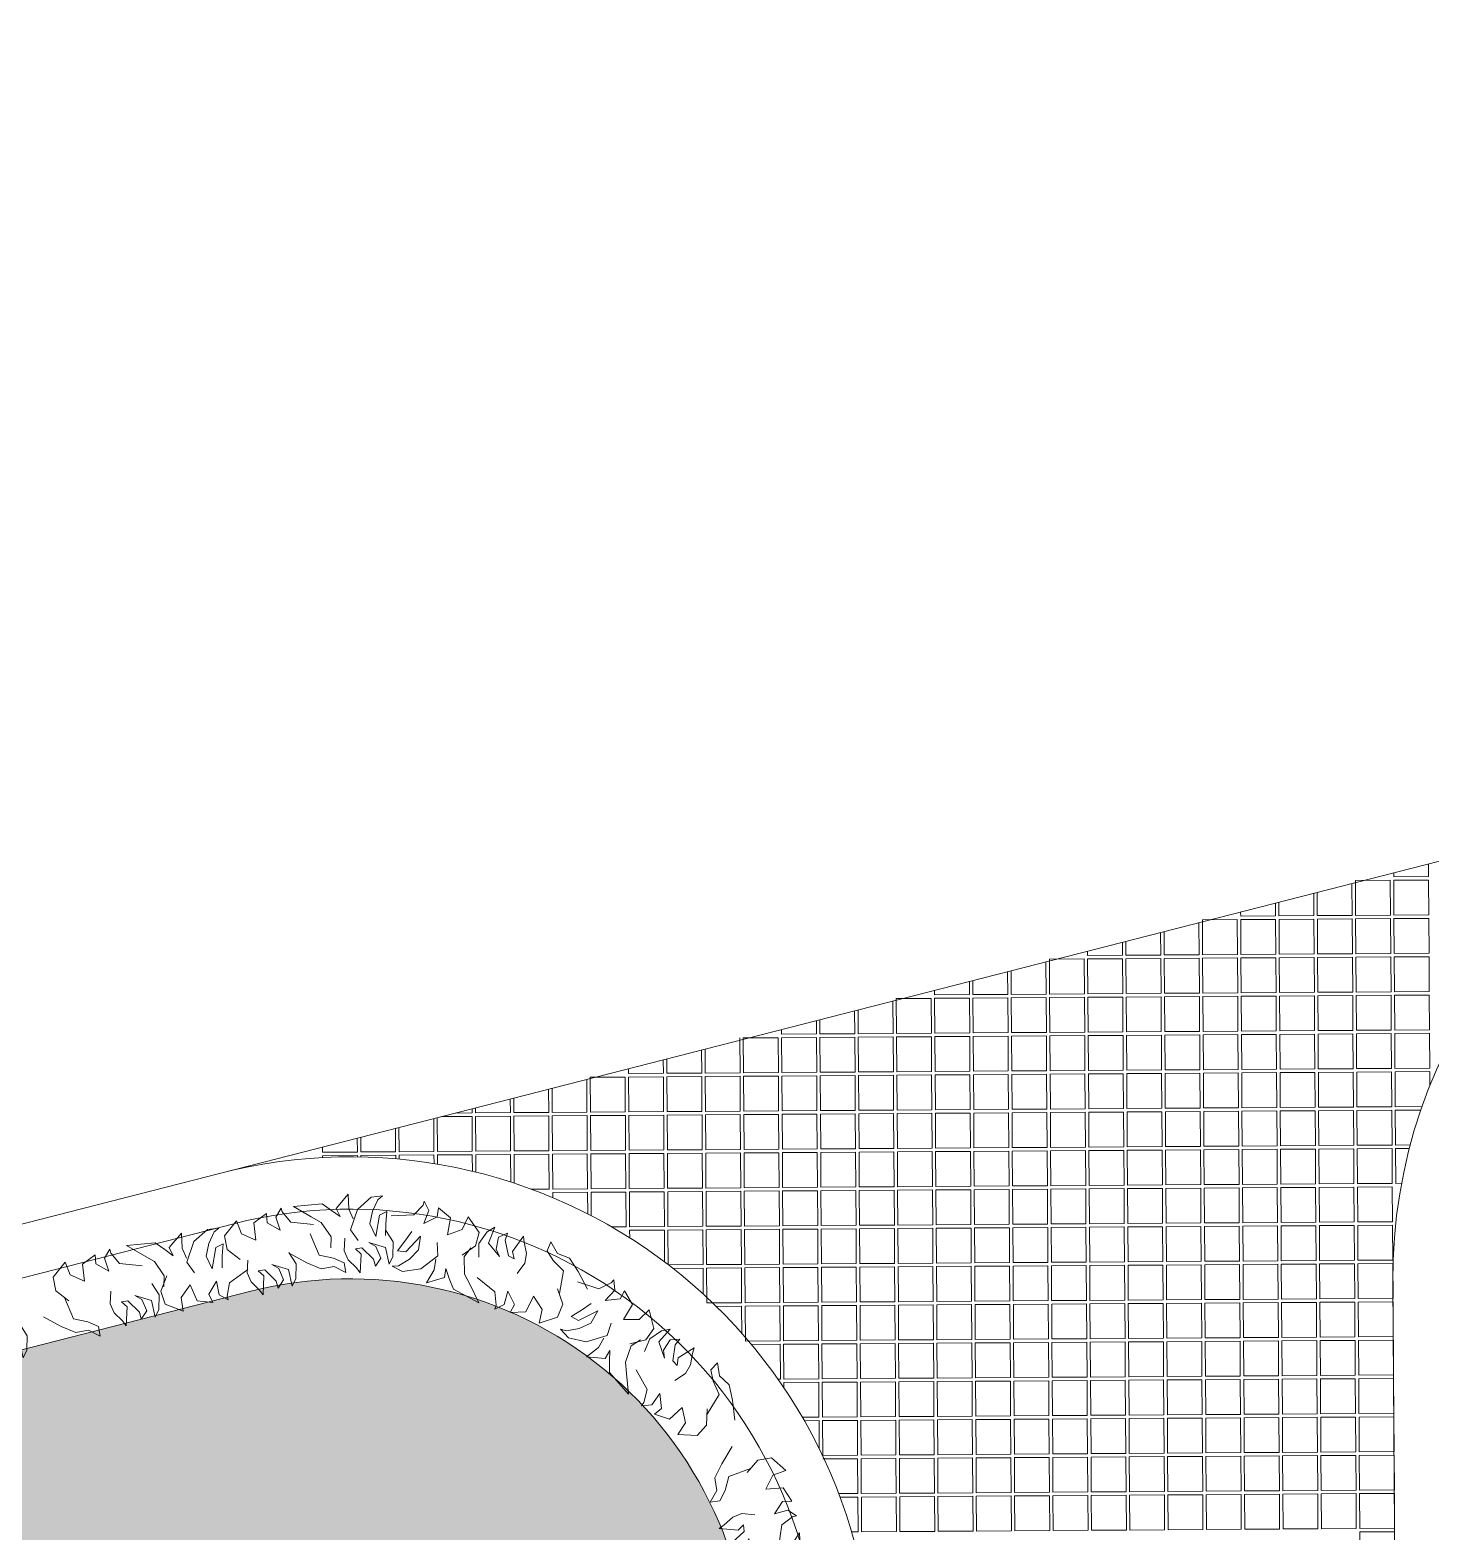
# Model space of a CAD drawing. Header units: millimetres. Extents: x -225363 to 347188, y -782467 to 813415.
# Drawn here: x 15672 to 19693, y 28310 to 32621 of the extents above; entities that cross this region are included whole.
import ezdxf

# ---------------------------------------------------------------- set-up
doc = ezdxf.new("R2010")
doc.units = ezdxf.units.MM
doc.layers.add('Xref SCN', color=8, linetype='Continuous', lineweight=0)

# ---------------------------------------------------------------- blocks, each defined once
blk = doc.blocks.new('tre')
at = {"layer": 'Xref SCN', "ltscale": 100}
for points in [[(220, 3680), (-60, 3640), (-140, 3480), (-230, 3370), (-350, 3380), (-240, 3500), (-230, 3660), (-110, 3810), (60, 3990)], [(350, 2660), (450, 2920), (600, 2990), (650, 2990), (560, 3080), (390, 3070), (520, 3200), (630, 3180), (560, 3360), (350, 3390), (470, 3540), (640, 3560), (500, 3750), (330, 3760), (170, 3640)], [(150, 3110), (0, 3160), (-120, 3140), (-240, 3070), (-310, 3040), (-90, 2970), (-10, 3020), (-20, 2940), (-190, 2840), (-280, 2840), (-200, 2750), (-50, 2770), (20, 2840), (-90, 2660), (-300, 2670), (-220, 2600), (-50, 2550), (110, 2600)], [(300, 2110), (430, 2130), (610, 2090), (480, 2280), (370, 2260), (470, 2340), (580, 2430), (640, 2780), (460, 2600), (360, 2500), (160, 2430), (30, 2470)], [(-30, 1420), (-130, 1680), (-280, 1750), (-330, 1750), (-240, 1840), (-70, 1830), (-200, 1960), (-310, 1940), (-240, 2120), (-30, 2150), (-150, 2300), (-320, 2320), (-180, 2510), (-10, 2520), (150, 2400)], [(70, 1720), (210, 1680), (350, 1630), (330, 1730), (90, 1840), (260, 1870), (400, 1800), (520, 1700), (550, 1630), (570, 1770), (470, 1970), (250, 2120), (100, 2060)], [(290, 500), (390, 760), (540, 830), (590, 830), (500, 920), (330, 910), (460, 1040), (570, 1020), (500, 1200), (290, 1230), (410, 1380), (580, 1400), (440, 1590), (270, 1600), (110, 1480)], [(80, 1390), (-70, 1440), (-190, 1420), (-310, 1350), (-380, 1320), (-160, 1250), (-80, 1300), (-90, 1220), (-260, 1120), (-350, 1120), (-270, 1030), (-120, 1050), (-50, 1120), (-160, 940), (-370, 950), (-290, 880), (-120, 830), (40, 880)], [(190, 570), (-90, 530), (-170, 370), (-260, 260), (-380, 270), (-270, 390), (-260, 550), (-140, 700), (30, 880)], [(230, 10), (360, 30), (540, -10), (410, 180), (300, 160), (400, 240), (510, 330), (570, 680), (390, 500), (290, 400), (90, 330), (-40, 370)], [(30, 170), (-120, 220), (-240, 200), (-360, 130), (-430, 100), (-210, 30), (-130, 80), (-140, 0), (-310, -100), (-400, -100), (-320, -190), (-170, -170), (-100, -100), (-210, -280), (-420, -270), (-340, -340), (-170, -390), (-10, -340)], [(-70, -320), (70, -360), (210, -410), (190, -310), (-50, -200), (120, -170), (260, -240), (380, -340), (410, -410), (430, -270), (330, -70), (110, 80), (-40, 20)]]:
    blk.add_lwpolyline(points, dxfattribs=at)
blk = doc.blocks.new('A$Cf999fc33')
at = {"layer": 'Xref SCN', "ltscale": 100}
for points in [[(73.8, 192), (72.9, 226.1), (69.8, 260.7), (91.3, 250.4), (102.2, 189.5), (118.9, 226.3), (111.2, 262.2), (95.5, 295.2), (81.4, 306.1), (114.3, 302.5), (153.8, 268.1), (175, 209.5), (152.7, 179)], [(175.7, 221.4), (187.8, 249.7), (189.2, 292.9), (224.7, 252.3), (213.8, 228.5), (237.7, 246.5), (264.5, 266.2), (347.4, 259.4), (296.1, 229.1), (267.6, 212.3), (240.1, 171), (241.5, 139.2)], [(303.3, 200.7), (368.1, 208.2), (392.7, 238.1), (395.6, 249.5), (410.7, 223.8), (398.6, 185.8), (435.6, 207.7), (437.5, 233.8), (474.2, 207.5), (468.8, 158.1), (509.8, 176.6), (524.2, 214), (559.1, 171.1), (551.5, 132), (515, 102.7)], [(0, 186.8), (53.1, 149), (60.2, 110.9), (57.3, 99.6), (83, 114.7), (90.6, 153.9), (112.5, 116.8), (101.6, 93), (146.5, 98.4), (165.5, 144.3), (192.5, 108.3), (187.1, 68.6), (238.4, 89.3), (250.5, 127.2), (232.7, 170.5)], [(393.6, 129.1), (396.2, 92.2), (384.7, 66.1), (361.8, 43), (350.9, 28.9), (347.9, 82.9), (363.9, 98.1), (345.2, 100.5), (312.6, 67.8), (307.4, 47.4), (291.6, 70.7), (304.9, 103.6), (324.8, 115.4), (277.6, 100.9), (267.6, 52.7), (256.4, 75), (255, 116.4), (275.7, 149.8)], [(526.9, 111.7), (501.6, 50.6), (460.6, 41.8), (430.4, 27.8), (425.7, 0), (459.3, 17.9), (496.2, 10.9), (537.2, 29.3), (587.9, 57.4)]]:
    blk.add_lwpolyline(points, dxfattribs=at)
blk = doc.blocks.new('A$C997e597b')
at = {"layer": 'Xref SCN'}
blk.add_lwpolyline([(12530.9, 23564.3), (17023.3, 24714.4)], dxfattribs=at)
at = {"layer": 'Xref SCN', "ltscale": 3}
for points in [[(15997.6, 24451.8), (15997.8, 24415.7), (15897.8, 24415), (15897.8, 24426.2)], [(15668.2, 24367.4), (15668.6, 24303.5), (15568.6, 24302.8), (15568.3, 24341.9)], [(15778, 24395.6), (15778.6, 24304.2), (15678.6, 24303.6), (15678.1, 24370)], [(15558.3, 24339.3), (15558.6, 24302.8), (15458.6, 24302.1), (15458.5, 24313.8)], [(15338.7, 24283.1), (15339.3, 24191.3), (15239.3, 24190.6), (15238.9, 24257.5)], [(15228.9, 24255), (15229.3, 24190.5), (15129.3, 24189.9), (15129.1, 24229.4)], [(15119.1, 24226.9), (15119.3, 24189.8), (15019.3, 24189.1), (15019.3, 24201.3)], [(14899.5, 24170.6), (14900.1, 24078.3), (14800.1, 24077.6), (14799.6, 24145.1)], [(14679.8, 24114.4), (14680.1, 24076.8), (14580.1, 24076.2), (14580, 24088.9)], [(14789.6, 24142.5), (14790.1, 24077.6), (14690.1, 24076.9), (14689.8, 24117)], [(14460.2, 24058.2), (14460.8, 23965.4), (14360.8, 23964.7), (14360.4, 24032.6)], [(14350.4, 24030.1), (14350.8, 23964.6), (14250.8, 23963.9), (14250.6, 24004.5)], [(14240.6, 24002), (14240.8, 23963.9), (14140.8, 23963.2), (14140.8, 23976.4)], [(14020.9, 23952.4), (14021.6, 23852.4), (13921.6, 23851.7), (13921.1, 23920.2)], [(13801.3, 23889.5), (13801.6, 23850.9), (13701.6, 23850.2), (13701.5, 23864)], [(13911.1, 23917.6), (13911.6, 23851.7), (13811.6, 23851), (13811.3, 23892.1)], [(15979.1, 23755.6), (15902.3, 23755.1), (15901.6, 23855), (16001.6, 23855.7), (16001.9, 23816.5)], [(13471.9, 23805.2), (13472.3, 23738.7), (13372.3, 23738), (13372.1, 23779.6)], [(13581.7, 23833.3), (13582.3, 23739.4), (13482.3, 23738.8), (13481.9, 23807.7)], [(13362.1, 23777.1), (13362.3, 23738), (13262.3, 23737.3), (13262.2, 23751.5)], [(13142.4, 23720.8), (13143.1, 23626.5), (13043.1, 23625.8), (13042.6, 23695.3)], [(13165.1, 23726.6), (13252.4, 23727.2), (13253.1, 23627.2), (13153.1, 23626.5), (13152.4, 23723.4)], [(13252.3, 23748.9), (13252.3, 23737.2), (13205.2, 23736.9)], [(15945.3, 23645.3), (15903, 23645.1), (15902.3, 23745.1), (15975.6, 23745.5)], [(13032.6, 23692.7), (13033.1, 23625.7), (12933.1, 23625.1), (12932.8, 23667.2)], [(12922.8, 23664.6), (12923.1, 23625), (12823.1, 23624.3), (12823, 23639)], [(15920.5, 23535.2), (15903.8, 23535.1), (15903.1, 23635.1), (15942.7, 23635.3)], [(12823.2, 23609), (12823.2, 23614.3), (12923.2, 23615), (12923.2, 23611)], [(12933.2, 23610.8), (12933.2, 23615.1), (13033.2, 23615.7), (13033.2, 23605.5)], [(13043.2, 23604.6), (13043.2, 23615.8), (13143.1, 23616.5), (13143.3, 23591.8)], [(13153.3, 23590.1), (13153.1, 23616.5), (13253.1, 23617.2), (13253.5, 23569.6)], [(13263.5, 23567.2), (13263.1, 23617.3), (13363.1, 23618), (13363.7, 23538.6)], [(13373.7, 23535.4), (13373.1, 23618), (13473.1, 23618.7), (13473.8, 23518.7), (13422.3, 23518.4)], [(13484, 23494), (13483.9, 23508.8), (13583.9, 23509.4), (13584.3, 23447.5)], [(13594.3, 23442.3), (13593.9, 23509.5), (13693.9, 23510.2), (13694.6, 23410.2), (13653.4, 23409.9)], [(13704.8, 23378.8), (13704.6, 23400.3), (13804.6, 23400.9), (13805.2, 23309.4)], [(13829.1, 23291.1), (13915.4, 23291.7), (13915.9, 23217.5)], [(13953.4, 23181.9), (14026.1, 23182.4), (14026.6, 23104.8)], [(14054.3, 23072.6), (14136.8, 23073.2), (14137.5, 22973.2), (14130.5, 22973.1)], [(14147.7, 22948.2), (14147.6, 22963.2), (14247.6, 22963.9), (14248.2, 22863.9), (14200.6, 22863.6)], [(14206.3, 22853.6), (14248.3, 22853.9), (14248.8, 22773.4)], [(14259, 22744), (14359, 22744.6), (14359.7, 22644.6), (14305, 22644.3)], [(14308.8, 22634.3), (14359.8, 22634.6), (14360.5, 22534.6), (14342, 22534.5)]]:
    blk.add_lwpolyline(points, dxfattribs=at)
for points in [[(15887.9, 24405), (15888.6, 24305), (15788.6, 24304.3), (15787.9, 24404.3)], [(15997.9, 24405.7), (15998.6, 24305.7), (15898.6, 24305), (15897.9, 24405)], [(15448.7, 24292), (15449.3, 24192), (15349.3, 24191.3), (15348.7, 24291.3)], [(15558.7, 24292.8), (15559.3, 24192.8), (15459.3, 24192.1), (15458.7, 24292.1)], [(15668.7, 24293.5), (15669.3, 24193.5), (15569.3, 24192.8), (15568.7, 24292.8)], [(15778.6, 24294.2), (15779.3, 24194.2), (15679.3, 24193.6), (15678.7, 24293.6)], [(15888.6, 24295), (15889.3, 24195), (15789.3, 24194.3), (15788.6, 24294.3)], [(15998.6, 24295.7), (15999.3, 24195.7), (15899.3, 24195), (15898.6, 24295)], [(15009.4, 24179.1), (15010.1, 24079.1), (14910.1, 24078.4), (14909.4, 24178.4)], [(15119.4, 24179.8), (15120.1, 24079.8), (15020.1, 24079.1), (15019.4, 24179.1)], [(15229.4, 24180.5), (15230.1, 24080.5), (15130.1, 24079.9), (15129.4, 24179.9)], [(15339.4, 24181.3), (15340.1, 24081.3), (15240.1, 24080.6), (15239.4, 24180.6)], [(15449.4, 24182), (15450.1, 24082), (15350.1, 24081.3), (15349.4, 24181.3)], [(15559.4, 24182.8), (15560.1, 24082.8), (15460.1, 24082.1), (15459.4, 24182.1)], [(15669.4, 24183.5), (15670.1, 24083.5), (15570.1, 24082.8), (15569.4, 24182.8)], [(15779.4, 24184.2), (15780.1, 24084.2), (15680.1, 24083.6), (15679.4, 24183.6)], [(15889.4, 24185), (15890.1, 24085), (15790.1, 24084.3), (15789.4, 24184.3)], [(15999.4, 24185.7), (16000.1, 24085.7), (15900.1, 24085), (15899.4, 24185)], [(14570.2, 24066.1), (14570.8, 23966.1), (14470.8, 23965.4), (14470.2, 24065.4)], [(14680.2, 24066.8), (14680.8, 23966.8), (14580.8, 23966.2), (14580.2, 24066.2)], [(14790.2, 24067.6), (14790.8, 23967.6), (14690.8, 23966.9), (14690.2, 24066.9)], [(14900.1, 24068.3), (14900.8, 23968.3), (14800.8, 23967.6), (14800.2, 24067.6)], [(15010.1, 24069.1), (15010.8, 23969.1), (14910.8, 23968.4), (14910.1, 24068.4)], [(15120.1, 24069.8), (15120.8, 23969.8), (15020.8, 23969.1), (15020.1, 24069.1)], [(15230.1, 24070.5), (15230.8, 23970.5), (15130.8, 23969.9), (15130.1, 24069.9)], [(15340.1, 24071.3), (15340.8, 23971.3), (15240.8, 23970.6), (15240.1, 24070.6)], [(15450.1, 24072), (15450.8, 23972), (15350.8, 23971.3), (15350.1, 24071.3)], [(15560.1, 24072.8), (15560.8, 23972.8), (15460.8, 23972.1), (15460.1, 24072.1)], [(15670.1, 24073.5), (15670.8, 23973.5), (15570.8, 23972.8), (15570.1, 24072.8)], [(15780.1, 24074.2), (15780.8, 23974.2), (15680.8, 23973.6), (15680.1, 24073.6)], [(15890.1, 24075), (15890.8, 23975), (15790.8, 23974.3), (15790.1, 24074.3)], [(16000.1, 24075.7), (16000.8, 23975.7), (15900.8, 23975), (15900.1, 24075)], [(14130.9, 23953.1), (14131.6, 23853.1), (14031.6, 23852.5), (14030.9, 23952.5)], [(14240.9, 23953.9), (14241.6, 23853.9), (14141.6, 23853.2), (14140.9, 23953.2)], [(14350.9, 23954.6), (14351.6, 23854.6), (14251.6, 23853.9), (14250.9, 23953.9)], [(14460.9, 23955.4), (14461.6, 23855.4), (14361.6, 23854.7), (14360.9, 23954.7)], [(14570.9, 23956.1), (14571.6, 23856.1), (14471.6, 23855.4), (14470.9, 23955.4)], [(14680.9, 23956.8), (14681.6, 23856.8), (14581.6, 23856.2), (14580.9, 23956.2)], [(14790.9, 23957.6), (14791.6, 23857.6), (14691.6, 23856.9), (14690.9, 23956.9)], [(14900.9, 23958.3), (14901.6, 23858.3), (14801.6, 23857.6), (14800.9, 23957.6)], [(15010.9, 23959.1), (15011.6, 23859.1), (14911.6, 23858.4), (14910.9, 23958.4)], [(15120.9, 23959.8), (15121.6, 23859.8), (15021.6, 23859.1), (15020.9, 23959.1)], [(15230.9, 23960.5), (15231.6, 23860.5), (15131.6, 23859.9), (15130.9, 23959.9)], [(15340.9, 23961.3), (15341.6, 23861.3), (15241.6, 23860.6), (15240.9, 23960.6)], [(15450.9, 23962), (15451.5, 23862), (15351.6, 23861.3), (15350.9, 23961.3)], [(15560.9, 23962.8), (15561.5, 23862.8), (15461.5, 23862.1), (15460.9, 23962.1)], [(15670.9, 23963.5), (15671.5, 23863.5), (15571.5, 23862.8), (15570.9, 23962.8)], [(15780.9, 23964.2), (15781.5, 23864.2), (15681.5, 23863.6), (15680.9, 23963.6)], [(15890.9, 23965), (15891.5, 23865), (15791.5, 23864.3), (15790.9, 23964.3)], [(16000.9, 23965.7), (16001.5, 23865.7), (15901.5, 23865), (15900.9, 23965)], [(13911.7, 23841.7), (13912.3, 23741.7), (13812.3, 23741), (13811.7, 23841)], [(14021.6, 23842.4), (14022.3, 23742.4), (13922.3, 23741.7), (13921.7, 23841.7)], [(14131.6, 23843.1), (14132.3, 23743.1), (14032.3, 23742.5), (14031.6, 23842.5)], [(14241.6, 23843.9), (14242.3, 23743.9), (14142.3, 23743.2), (14141.6, 23843.2)], [(14351.6, 23844.6), (14352.3, 23744.6), (14252.3, 23743.9), (14251.6, 23843.9)], [(14461.6, 23845.4), (14462.3, 23745.4), (14362.3, 23744.7), (14361.6, 23844.7)], [(14571.6, 23846.1), (14572.3, 23746.1), (14472.3, 23745.4), (14471.6, 23845.4)], [(14681.6, 23846.8), (14682.3, 23746.8), (14582.3, 23746.2), (14581.6, 23846.2)], [(14791.6, 23847.6), (14792.3, 23747.6), (14692.3, 23746.9), (14691.6, 23846.9)], [(14901.6, 23848.3), (14902.3, 23748.3), (14802.3, 23747.6), (14801.6, 23847.6)], [(15011.6, 23849.1), (15012.3, 23749.1), (14912.3, 23748.4), (14911.6, 23848.4)], [(15121.6, 23849.8), (15122.3, 23749.8), (15022.3, 23749.1), (15021.6, 23849.1)], [(15231.6, 23850.5), (15232.3, 23750.5), (15132.3, 23749.9), (15131.6, 23849.9)], [(15341.6, 23851.3), (15342.3, 23751.3), (15242.3, 23750.6), (15241.6, 23850.6)], [(15451.6, 23852), (15452.3, 23752), (15352.3, 23751.4), (15351.6, 23851.3)], [(15561.6, 23852.8), (15562.3, 23752.8), (15462.3, 23752.1), (15461.6, 23852.1)], [(15671.6, 23853.5), (15672.3, 23753.5), (15572.3, 23752.8), (15571.6, 23852.8)], [(15781.6, 23854.2), (15782.3, 23754.2), (15682.3, 23753.6), (15681.6, 23853.6)], [(15891.6, 23855), (15892.3, 23755), (15792.3, 23754.3), (15791.6, 23854.3)], [(13691.7, 23840.2), (13692.3, 23740.2), (13592.3, 23739.5), (13591.7, 23839.5)], [(13801.7, 23840.9), (13802.3, 23740.9), (13702.3, 23740.2), (13701.7, 23840.2)], [(13362.4, 23728), (13363.1, 23628), (13263.1, 23627.3), (13262.4, 23727.3)], [(13472.4, 23728.7), (13473.1, 23628.7), (13373.1, 23628), (13372.4, 23728)], [(13582.4, 23729.4), (13583.1, 23629.4), (13483.1, 23628.8), (13482.4, 23728.8)], [(13692.4, 23730.2), (13693.1, 23630.2), (13593.1, 23629.5), (13592.4, 23729.5)], [(13802.4, 23730.9), (13803.1, 23630.9), (13703.1, 23630.3), (13702.4, 23730.2)], [(13912.4, 23731.7), (13913.1, 23631.7), (13813.1, 23631), (13812.4, 23731)], [(14022.4, 23732.4), (14023.1, 23632.4), (13923.1, 23631.7), (13922.4, 23731.7)], [(14132.4, 23733.1), (14133.1, 23633.1), (14033.1, 23632.5), (14032.4, 23732.5)], [(14242.4, 23733.9), (14243.1, 23633.9), (14143.1, 23633.2), (14142.4, 23733.2)], [(14352.4, 23734.6), (14353.1, 23634.6), (14253.1, 23634), (14252.4, 23733.9)], [(14462.4, 23735.4), (14463.1, 23635.4), (14363.1, 23634.7), (14362.4, 23734.7)], [(14572.4, 23736.1), (14573, 23636.1), (14473.1, 23635.4), (14472.4, 23735.4)], [(14682.4, 23736.8), (14683, 23636.8), (14583, 23636.2), (14582.4, 23736.2)], [(14792.4, 23737.6), (14793, 23637.6), (14693, 23636.9), (14692.4, 23736.9)], [(14902.4, 23738.3), (14903, 23638.3), (14803, 23637.7), (14802.4, 23737.6)], [(15012.4, 23739.1), (15013, 23639.1), (14913, 23638.4), (14912.4, 23738.4)], [(15122.4, 23739.8), (15123, 23639.8), (15023, 23639.1), (15022.4, 23739.1)], [(15232.4, 23740.5), (15233, 23640.5), (15133, 23639.9), (15132.4, 23739.9)], [(15342.4, 23741.3), (15343, 23641.3), (15243, 23640.6), (15242.4, 23740.6)], [(15452.4, 23742), (15453, 23642), (15353, 23641.4), (15352.4, 23741.4)], [(15562.4, 23742.8), (15563, 23642.8), (15463, 23642.1), (15462.4, 23742.1)], [(15672.4, 23743.5), (15673, 23643.5), (15573, 23642.8), (15572.4, 23742.8)], [(15782.3, 23744.2), (15783, 23644.2), (15683, 23643.6), (15682.4, 23743.6)], [(15892.3, 23745), (15893, 23645), (15793, 23644.3), (15792.3, 23744.3)], [(14573.1, 23626.1), (14573.8, 23526.1), (14473.8, 23525.4), (14473.1, 23625.4)], [(14683.1, 23626.8), (14683.8, 23526.8), (14583.8, 23526.2), (14583.1, 23626.2)], [(14793.1, 23627.6), (14793.8, 23527.6), (14693.8, 23526.9), (14693.1, 23626.9)], [(14903.1, 23628.3), (14903.8, 23528.3), (14803.8, 23527.7), (14803.1, 23627.7)], [(15013.1, 23629.1), (15013.8, 23529.1), (14913.8, 23528.4), (14913.1, 23628.4)], [(15123.1, 23629.8), (15123.8, 23529.8), (15023.8, 23529.1), (15023.1, 23629.1)], [(15233.1, 23630.5), (15233.8, 23530.5), (15133.8, 23529.9), (15133.1, 23629.9)], [(15343.1, 23631.3), (15343.8, 23531.3), (15243.8, 23530.6), (15243.1, 23630.6)], [(15453.1, 23632), (15453.8, 23532), (15353.8, 23531.4), (15353.1, 23631.4)], [(15563.1, 23632.8), (15563.8, 23532.8), (15463.8, 23532.1), (15463.1, 23632.1)], [(15673.1, 23633.5), (15673.8, 23533.5), (15573.8, 23532.8), (15573.1, 23632.8)], [(15783.1, 23634.2), (15783.8, 23534.2), (15683.8, 23533.6), (15683.1, 23633.6)], [(15893.1, 23635), (15893.8, 23535), (15793.8, 23534.3), (15793.1, 23634.3)], [(13583.1, 23619.4), (13583.8, 23519.4), (13483.8, 23518.8), (13483.1, 23618.8)], [(13693.1, 23620.2), (13693.8, 23520.2), (13593.8, 23519.5), (13593.1, 23619.5)], [(13803.1, 23620.9), (13803.8, 23520.9), (13703.8, 23520.3), (13703.1, 23620.3)], [(13913.1, 23621.7), (13913.8, 23521.7), (13813.8, 23521), (13813.1, 23621)], [(14023.1, 23622.4), (14023.8, 23522.4), (13923.8, 23521.7), (13923.1, 23621.7)], [(14133.1, 23623.1), (14133.8, 23523.1), (14033.8, 23522.5), (14033.1, 23622.5)], [(14243.1, 23623.9), (14243.8, 23523.9), (14143.8, 23523.2), (14143.1, 23623.2)], [(14353.1, 23624.6), (14353.8, 23524.6), (14253.8, 23524), (14253.1, 23624)], [(14463.1, 23625.4), (14463.8, 23525.4), (14363.8, 23524.7), (14363.1, 23624.7)], [(13803.9, 23510.9), (13804.5, 23410.9), (13704.5, 23410.3), (13703.9, 23510.3)], [(13913.9, 23511.7), (13914.5, 23411.7), (13814.5, 23411), (13813.9, 23511)], [(14023.9, 23512.4), (14024.5, 23412.4), (13924.5, 23411.7), (13923.9, 23511.7)], [(14133.9, 23513.1), (14134.5, 23413.1), (14034.5, 23412.5), (14033.9, 23512.5)], [(14243.9, 23513.9), (14244.5, 23413.9), (14144.5, 23413.2), (14143.9, 23513.2)], [(14353.9, 23514.6), (14354.5, 23414.6), (14254.5, 23414), (14253.9, 23514)], [(14463.9, 23515.4), (14464.5, 23415.4), (14364.5, 23414.7), (14363.9, 23514.7)], [(14573.9, 23516.1), (14574.5, 23416.1), (14474.5, 23415.4), (14473.9, 23515.4)], [(14683.9, 23516.8), (14684.5, 23416.8), (14584.5, 23416.2), (14583.9, 23516.2)], [(14793.9, 23517.6), (14794.5, 23417.6), (14694.5, 23416.9), (14693.9, 23516.9)], [(14903.8, 23518.3), (14904.5, 23418.3), (14804.5, 23417.7), (14803.9, 23517.7)], [(15013.8, 23519.1), (15014.5, 23419.1), (14914.5, 23418.4), (14913.8, 23518.4)], [(15123.8, 23519.8), (15124.5, 23419.8), (15024.5, 23419.1), (15023.8, 23519.1)], [(15233.8, 23520.5), (15234.5, 23420.6), (15134.5, 23419.9), (15133.8, 23519.9)], [(15343.8, 23521.3), (15344.5, 23421.3), (15244.5, 23420.6), (15243.8, 23520.6)], [(15453.8, 23522), (15454.5, 23422), (15354.5, 23421.4), (15353.8, 23521.4)], [(15563.8, 23522.8), (15564.5, 23422.8), (15464.5, 23422.1), (15463.8, 23522.1)], [(15673.8, 23523.5), (15674.5, 23423.5), (15574.5, 23422.8), (15573.8, 23522.8)], [(15783.8, 23524.2), (15784.5, 23424.3), (15684.5, 23423.6), (15683.8, 23523.6)], [(15893.8, 23525), (15894.5, 23425), (15794.5, 23424.3), (15793.8, 23524.3)], [(15234.6, 23410.6), (15235.3, 23310.6), (15135.3, 23309.9), (15134.6, 23409.9)], [(15344.6, 23411.3), (15345.3, 23311.3), (15245.3, 23310.6), (15244.6, 23410.6)], [(15454.6, 23412), (15455.3, 23312), (15355.3, 23311.4), (15354.6, 23411.4)], [(15564.6, 23412.8), (15565.2, 23312.8), (15465.3, 23312.1), (15464.6, 23412.1)], [(15674.6, 23413.5), (15675.2, 23313.5), (15575.2, 23312.8), (15574.6, 23412.8)], [(15784.6, 23414.3), (15785.2, 23314.3), (15685.2, 23313.6), (15684.6, 23413.6)], [(15894.6, 23415), (15895.2, 23315), (15795.2, 23314.3), (15794.6, 23414.3)], [(13914.6, 23401.7), (13915.3, 23301.7), (13815.3, 23301), (13814.6, 23401)], [(14024.6, 23402.4), (14025.3, 23302.4), (13925.3, 23301.7), (13924.6, 23401.7)], [(14134.6, 23403.1), (14135.3, 23303.2), (14035.3, 23302.5), (14034.6, 23402.5)], [(14244.6, 23403.9), (14245.3, 23303.9), (14145.3, 23303.2), (14144.6, 23403.2)], [(14354.6, 23404.6), (14355.3, 23304.6), (14255.3, 23304), (14254.6, 23404)], [(14464.6, 23405.4), (14465.3, 23305.4), (14365.3, 23304.7), (14364.6, 23404.7)], [(14574.6, 23406.1), (14575.3, 23306.1), (14475.3, 23305.4), (14474.6, 23405.4)], [(14684.6, 23406.8), (14685.3, 23306.9), (14585.3, 23306.2), (14584.6, 23406.2)], [(14794.6, 23407.6), (14795.3, 23307.6), (14695.3, 23306.9), (14694.6, 23406.9)], [(14904.6, 23408.3), (14905.3, 23308.3), (14805.3, 23307.7), (14804.6, 23407.7)], [(15014.6, 23409.1), (15015.3, 23309.1), (14915.3, 23308.4), (14914.6, 23408.4)], [(15124.6, 23409.8), (15125.3, 23309.8), (15025.3, 23309.1), (15024.6, 23409.1)], [(14025.4, 23292.4), (14026, 23192.4), (13926, 23191.7), (13925.4, 23291.7)], [(14135.3, 23293.2), (14136, 23193.2), (14036, 23192.5), (14035.3, 23292.5)], [(14245.3, 23293.9), (14246, 23193.9), (14146, 23193.2), (14145.3, 23293.2)], [(14355.3, 23294.6), (14356, 23194.6), (14256, 23194), (14255.3, 23294)], [(14465.3, 23295.4), (14466, 23195.4), (14366, 23194.7), (14365.3, 23294.7)], [(14575.3, 23296.1), (14576, 23196.1), (14476, 23195.4), (14475.3, 23295.4)], [(14685.3, 23296.9), (14686, 23196.9), (14586, 23196.2), (14585.3, 23296.2)], [(14795.3, 23297.6), (14796, 23197.6), (14696, 23196.9), (14695.3, 23296.9)], [(14905.3, 23298.3), (14906, 23198.3), (14806, 23197.7), (14805.3, 23297.7)], [(15015.3, 23299.1), (15016, 23199.1), (14916, 23198.4), (14915.3, 23298.4)], [(15125.3, 23299.8), (15126, 23199.8), (15026, 23199.1), (15025.3, 23299.1)], [(15235.3, 23300.6), (15236, 23200.6), (15136, 23199.9), (15135.3, 23299.9)], [(15345.3, 23301.3), (15346, 23201.3), (15246, 23200.6), (15245.3, 23300.6)], [(15455.3, 23302), (15456, 23202), (15356, 23201.4), (15355.3, 23301.4)], [(15565.3, 23302.8), (15566, 23202.8), (15466, 23202.1), (15465.3, 23302.1)], [(15675.3, 23303.5), (15676, 23203.5), (15576, 23202.8), (15575.3, 23302.8)], [(15785.3, 23304.3), (15786, 23204.3), (15686, 23203.6), (15685.3, 23303.6)], [(15895.3, 23305), (15896, 23205), (15796, 23204.3), (15795.3, 23304.3)], [(15896, 23195), (15896.7, 23095), (15796.7, 23094.3), (15796.1, 23194.3)], [(14136.1, 23183.2), (14136.8, 23083.2), (14036.8, 23082.5), (14036.1, 23182.5)], [(14246.1, 23183.9), (14246.8, 23083.9), (14146.8, 23083.2), (14146.1, 23183.2)], [(14356.1, 23184.6), (14356.8, 23084.6), (14256.8, 23084), (14256.1, 23184)], [(14466.1, 23185.4), (14466.8, 23085.4), (14366.8, 23084.7), (14366.1, 23184.7)], [(14576.1, 23186.1), (14576.8, 23086.1), (14476.8, 23085.4), (14476.1, 23185.4)], [(14686.1, 23186.9), (14686.7, 23086.9), (14586.8, 23086.2), (14586.1, 23186.2)], [(14796.1, 23187.6), (14796.7, 23087.6), (14696.7, 23086.9), (14696.1, 23186.9)], [(14906.1, 23188.3), (14906.7, 23088.3), (14806.7, 23087.7), (14806.1, 23187.7)], [(15016.1, 23189.1), (15016.7, 23089.1), (14916.7, 23088.4), (14916.1, 23188.4)], [(15126.1, 23189.8), (15126.7, 23089.8), (15026.7, 23089.1), (15026.1, 23189.1)], [(15236.1, 23190.6), (15236.7, 23090.6), (15136.7, 23089.9), (15136.1, 23189.9)], [(15346.1, 23191.3), (15346.7, 23091.3), (15246.7, 23090.6), (15246.1, 23190.6)], [(15456.1, 23192), (15456.7, 23092), (15356.7, 23091.4), (15356.1, 23191.4)], [(15566.1, 23192.8), (15566.7, 23092.8), (15466.7, 23092.1), (15466.1, 23192.1)], [(15676.1, 23193.5), (15676.7, 23093.5), (15576.7, 23092.8), (15576.1, 23192.8)], [(15786.1, 23194.3), (15786.7, 23094.3), (15686.7, 23093.6), (15686.1, 23193.6)], [(14246.8, 23073.9), (14247.5, 22973.9), (14147.5, 22973.2), (14146.8, 23073.2)], [(14356.8, 23074.6), (14357.5, 22974.6), (14257.5, 22974), (14256.8, 23074)], [(14466.8, 23075.4), (14467.5, 22975.4), (14367.5, 22974.7), (14366.8, 23074.7)], [(14576.8, 23076.1), (14577.5, 22976.1), (14477.5, 22975.4), (14476.8, 23075.4)], [(14686.8, 23076.9), (14687.5, 22976.9), (14587.5, 22976.2), (14586.8, 23076.2)], [(14796.8, 23077.6), (14797.5, 22977.6), (14697.5, 22976.9), (14696.8, 23076.9)], [(14906.8, 23078.3), (14907.5, 22978.3), (14807.5, 22977.7), (14806.8, 23077.7)], [(15016.8, 23079.1), (15017.5, 22979.1), (14917.5, 22978.4), (14916.8, 23078.4)], [(15126.8, 23079.8), (15127.5, 22979.8), (15027.5, 22979.1), (15026.8, 23079.1)], [(15236.8, 23080.6), (15237.5, 22980.6), (15137.5, 22979.9), (15136.8, 23079.9)], [(15346.8, 23081.3), (15347.5, 22981.3), (15247.5, 22980.6), (15246.8, 23080.6)], [(15456.8, 23082), (15457.5, 22982), (15357.5, 22981.4), (15356.8, 23081.4)], [(15566.8, 23082.8), (15567.5, 22982.8), (15467.5, 22982.1), (15466.8, 23082.1)], [(15676.8, 23083.5), (15677.5, 22983.5), (15577.5, 22982.8), (15576.8, 23082.8)], [(15786.8, 23084.3), (15787.5, 22984.3), (15687.5, 22983.6), (15686.8, 23083.6)], [(15896.8, 23085), (15897.5, 22985), (15797.5, 22984.3), (15796.8, 23084.3)], [(14357.6, 22964.6), (14358.2, 22864.6), (14258.2, 22864), (14257.6, 22964)], [(14467.6, 22965.4), (14468.2, 22865.4), (14368.2, 22864.7), (14367.6, 22964.7)], [(14577.6, 22966.1), (14578.2, 22866.1), (14478.2, 22865.4), (14477.6, 22965.4)], [(14687.6, 22966.9), (14688.2, 22866.9), (14588.2, 22866.2), (14587.6, 22966.2)], [(14797.6, 22967.6), (14798.2, 22867.6), (14698.2, 22866.9), (14697.6, 22966.9)], [(14907.6, 22968.3), (14908.2, 22868.3), (14808.2, 22867.7), (14807.6, 22967.7)], [(15017.5, 22969.1), (15018.2, 22869.1), (14918.2, 22868.4), (14917.6, 22968.4)], [(15127.5, 22969.8), (15128.2, 22869.8), (15028.2, 22869.2), (15027.5, 22969.1)], [(15237.5, 22970.6), (15238.2, 22870.6), (15138.2, 22869.9), (15137.5, 22969.9)], [(15347.5, 22971.3), (15348.2, 22871.3), (15248.2, 22870.6), (15247.5, 22970.6)], [(15457.5, 22972), (15458.2, 22872), (15358.2, 22871.4), (15357.5, 22971.4)], [(15567.5, 22972.8), (15568.2, 22872.8), (15468.2, 22872.1), (15467.5, 22972.1)], [(15677.5, 22973.5), (15678.2, 22873.5), (15578.2, 22872.9), (15577.5, 22972.8)], [(15787.5, 22974.3), (15788.2, 22874.3), (15688.2, 22873.6), (15687.5, 22973.6)], [(15897.5, 22975), (15898.2, 22875), (15798.2, 22874.3), (15797.5, 22974.3)], [(14358.3, 22854.6), (14359, 22754.6), (14259, 22754), (14258.3, 22854)], [(14468.3, 22855.4), (14469, 22755.4), (14369, 22754.7), (14368.3, 22854.7)], [(14578.3, 22856.1), (14579, 22756.1), (14479, 22755.5), (14478.3, 22855.4)], [(14688.3, 22856.9), (14689, 22756.9), (14589, 22756.2), (14588.3, 22856.2)], [(14798.3, 22857.6), (14799, 22757.6), (14699, 22756.9), (14698.3, 22856.9)], [(14908.3, 22858.3), (14909, 22758.3), (14809, 22757.7), (14808.3, 22857.7)], [(15018.3, 22859.1), (15019, 22759.1), (14919, 22758.4), (14918.3, 22858.4)], [(15128.3, 22859.8), (15129, 22759.8), (15029, 22759.2), (15028.3, 22859.2)], [(15238.3, 22860.6), (15239, 22760.6), (15139, 22759.9), (15138.3, 22859.9)], [(15348.3, 22861.3), (15349, 22761.3), (15249, 22760.6), (15248.3, 22860.6)], [(15458.3, 22862), (15459, 22762), (15359, 22761.4), (15358.3, 22861.4)], [(15568.3, 22862.8), (15568.9, 22762.8), (15469, 22762.1), (15468.3, 22862.1)], [(15678.3, 22863.5), (15678.9, 22763.5), (15578.9, 22762.9), (15578.3, 22862.9)], [(15788.3, 22864.3), (15788.9, 22764.3), (15688.9, 22763.6), (15688.3, 22863.6)], [(15898.3, 22865), (15898.9, 22765), (15798.9, 22764.3), (15798.3, 22864.3)], [(14469, 22745.4), (14469.7, 22645.4), (14369.7, 22644.7), (14369, 22744.7)], [(14579, 22746.1), (14579.7, 22646.1), (14479.7, 22645.5), (14479, 22745.5)], [(14689, 22746.9), (14689.7, 22646.9), (14589.7, 22646.2), (14589, 22746.2)], [(14799, 22747.6), (14799.7, 22647.6), (14699.7, 22646.9), (14699, 22746.9)], [(14909, 22748.3), (14909.7, 22648.3), (14809.7, 22647.7), (14809, 22747.7)], [(15019, 22749.1), (15019.7, 22649.1), (14919.7, 22648.4), (14919, 22748.4)], [(15129, 22749.8), (15129.7, 22649.8), (15029.7, 22649.2), (15029, 22749.2)], [(15239, 22750.6), (15239.7, 22650.6), (15139.7, 22649.9), (15139, 22749.9)], [(15349, 22751.3), (15349.7, 22651.3), (15249.7, 22650.6), (15249, 22750.6)], [(15459, 22752), (15459.7, 22652), (15359.7, 22651.4), (15359, 22751.4)], [(15569, 22752.8), (15569.7, 22652.8), (15469.7, 22652.1), (15469, 22752.1)], [(15679, 22753.5), (15679.7, 22653.5), (15579.7, 22652.9), (15579, 22752.9)], [(15789, 22754.3), (15789.7, 22654.3), (15689.7, 22653.6), (15689, 22753.6)], [(15899, 22755), (15899.7, 22655), (15799.7, 22654.3), (15799, 22754.3)], [(14469.8, 22635.4), (14470.5, 22535.4), (14370.5, 22534.7), (14369.8, 22634.7)], [(14579.8, 22636.1), (14580.5, 22536.1), (14480.5, 22535.5), (14479.8, 22635.5)], [(14689.8, 22636.9), (14690.4, 22536.9), (14590.5, 22536.2), (14589.8, 22636.2)], [(14799.8, 22637.6), (14800.4, 22537.6), (14700.4, 22536.9), (14699.8, 22636.9)], [(14909.8, 22638.3), (14910.4, 22538.4), (14810.4, 22537.7), (14809.8, 22637.7)], [(15019.8, 22639.1), (15020.4, 22539.1), (14920.4, 22538.4), (14919.8, 22638.4)], [(15129.8, 22639.8), (15130.4, 22539.8), (15030.4, 22539.2), (15029.8, 22639.2)], [(15239.8, 22640.6), (15240.4, 22540.6), (15140.4, 22539.9), (15139.8, 22639.9)], [(15349.8, 22641.3), (15350.4, 22541.3), (15250.4, 22540.6), (15249.8, 22640.6)], [(15459.8, 22642), (15460.4, 22542.1), (15360.4, 22541.4), (15359.8, 22641.4)], [(15569.8, 22642.8), (15570.4, 22542.8), (15470.4, 22542.1), (15469.8, 22642.1)], [(15679.8, 22643.5), (15680.4, 22543.5), (15580.4, 22542.9), (15579.8, 22642.9)], [(15789.8, 22644.3), (15790.4, 22544.3), (15690.4, 22543.6), (15689.8, 22643.6)], [(15899.7, 22645), (15900.4, 22545), (15800.4, 22544.3), (15799.8, 22644.3)], [(15900.5, 22535), (15901.2, 22435), (15801.2, 22434.3), (15800.5, 22534.3)]]:
    blk.add_lwpolyline(points, close=True, dxfattribs=at)
blk = doc.blocks.new('Xref SCN')
at = {"layer": 'Xref SCN', "ltscale": 3}
h = blk.add_hatch(dxfattribs=at)
h.set_pattern_fill('CROSS', color=256, scale=30, angle=197)
h.set_pattern_definition([(197, (-1424125.8, -442865.07), (-126.479246, -237.872866), [95.25, -285.75]), (287, (-1424185.26, -442833.45), (237.872866, -126.479246), [95.25, -285.75])])
edge = h.paths.add_edge_path()
edge.add_line((10158.3, 16567.3), (1851.3, 14451.4))
edge.add_arc((2136.7, 13337.4), 1150, 104.3699, 180.3856)
edge.add_line((986.8, 13329.7), (1035.4, 6105.3))
edge.add_arc((2185.4, 6113.1), 1150, 180.3856, 250.1333)
edge.add_arc((-23.6, -0.1), 5350, 54.441, 70.1333, ccw=False)
edge.add_arc((3168.4, 4685.8), 343.2, 256.3943, 333.3422)
edge.add_arc((7788.2, 2340.3), 4837.9, 44.3307, 153.0645, ccw=False)
edge.add_arc((13743.2, 8157.8), 3487.1, 224.3307, 435.8788)
edge.add_arc((16212.7, 17236.7), 5922.7, 187.71586, 254.13812, ccw=False)
edge.add_arc((10541.9, 16468.3), 200, 187.6327, 187.7159, ccw=False)
edge.add_arc((10195, 16421.9), 150, 7.6327, 104.1621)
edge = h.paths.add_edge_path()
edge.add_arc((-13757.9, 9268.2), 1150, 104.3599, 180.4403)
edge.add_line((-14907.8, 9259.4), (-14907.8, 2149))
edge.add_arc((-13757.9, 2157.9), 1150, 180.4403, 270.3856)
edge.add_line((-13750.1, 1007.9), (-6129, 1058.9))
edge.add_arc((-6136.7, 2208.8), 1150, 270.3859, 340.1337)
edge.add_arc((-23.6, -0.1), 5350, 110.6378, 160.1333, ccw=False)
edge.add_arc((-2314.5, 6082.8), 1150, 290.6378, 360.3856)
edge.add_line((-1164.6, 6090.5), (-1205.6, 12195.1))
edge.add_arc((-2355.6, 12187.3), 1150, 0.3856, 104.3599)
edge.add_line((-2640.8, 13301.4), (-14043.1, 10382.3))
edge = h.paths.add_edge_path()
edge.add_line((-13750.1, -8364.8), (-2217.8, -8288))
edge.add_arc((-2225.6, -7138), 1150, 270.3861, 360.3861)
edge.add_line((-1075.6, -7130.3), (-1082.5, -6105.5))
edge.add_arc((-2232.5, -6113.2), 1150, 0.3856, 70.1333)
edge.add_arc((-23.6, -0.1), 5350, 200.6378, 250.1333, ccw=False)
edge.add_arc((-6106.4, -2291.1), 1150, 20.6378, 90.3856)
edge.add_line((-6114.2, -1141.1), (-13765.6, -1192.1))
edge.add_arc((-13757.8, -2342), 1150, 90.3861, 180.441)
edge.add_line((-14907.8, -2350.9), (-14907.8, -7223.7))
edge.add_arc((-13757.9, -7214.9), 1150, 180.4404, 270.3856)
edge.add_arc((-13747.8, -8714.8), 350, 90.3818, 90.3856, ccw=False)
at = {"layer": 'Xref SCN'}
for points in [[(10072.1, 16906.5), (1764.7, 14790.6, 0.344453), (636.8, 13327.3), (685.4, 6103, 0.314089), (1675.6, 4702.4, -0.071325), (2928.5, 4035.5, 0.381424), (3787.5, 4373.9, -0.513517), (10998.5, 5476.5, 1.320626), (14684.7, 11877.6, -0.297964), (10690.5, 16488.4, 0.448964), (10070.9, 16906.2)], [(-14129.9, 10721.4, 0.344453), (-15257.8, 9258.1), (-15257.8, 2147.8, 0.414214), (-13747.8, 657.9), (-6126.6, 708.9, 0.314089), (-4726, 1699.1, -0.219386), (-1785.8, 4679.1, 0.314089), (-814.6, 6092.9), (-855.7, 12197.4, 0.487594), (-2727.6, 13640.5), (-14129.9, 10721.4)]]:
    blk.add_lwpolyline(points, format="xyb", dxfattribs=at)
blk.add_lwpolyline([(-2727.6, 13640.5), (1764.7, 14790.6)], dxfattribs=at)
for points in [[(-14092.7, 10576, 0.344555), (-15107.8, 9258.7), (-15107.8, 2148.3, 0.414107), (-13748.8, 807.9), (-6127.6, 858.9, 0.314089), (-4867.1, 1750.1, -0.219386), (-1838.7, 4819.4, 0.314089), (-964.6, 6091.9), (-1005.6, 12196.4, 0.487594), (-2690.4, 13495.2)], [(-14043.1, 10382.3, 0.34472), (-14907.8, 9259.4), (-14907.8, 2149, 0.413934), (-13750.1, 1007.9), (-6129, 1058.9, 0.314089), (-5055.2, 1818, -0.219386), (-1909.2, 5006.6, 0.314089), (-1164.6, 6090.5), (-1205.6, 12195.1, 0.487594), (-2640.8, 13301.4)]]:
    blk.add_lwpolyline(points, format="xyb", close=True, dxfattribs=at)
at = {"layer": 'Xref SCN', "ltscale": 3}
blk.add_blockref('A$C997e597b', (-15258.6, -9923.8), dxfattribs=at)
at = {"layer": 'Xref SCN', "ltscale": 100, "rotation": 95.5918482590752}
blk.add_blockref('A$Cf999fc33', (1090.4, 13308.6), dxfattribs=at)
at = {"layer": 'Xref SCN', "ltscale": 100, "xscale": -1}
for p, rotation in [((-2137.3, 13674.6), 147.1184645017222), ((-1553.4, 13439.4), 126.3032136366845), ((-1338.8, 12270.9), 267.8295550739057)]:
    blk.add_blockref('A$Cf999fc33', p, dxfattribs=dict(at, rotation=rotation))
at = {"layer": 'Xref SCN', "xscale": 0.2340913466629827, "yscale": 0.2340913466629827, "zscale": 0.2340913466629827, "rotation": 105.0902255866757}
for p in [(-2330.8, 13457.7), (-3381.7, 13188.5)]:
    blk.add_blockref('tre', p, dxfattribs=at)

msp = doc.modelspace()

# ---------------------------------------------------------------- block references
msp.add_blockref('Xref SCN', (18946.5, 15699))

doc.saveas('drawing.dxf')
